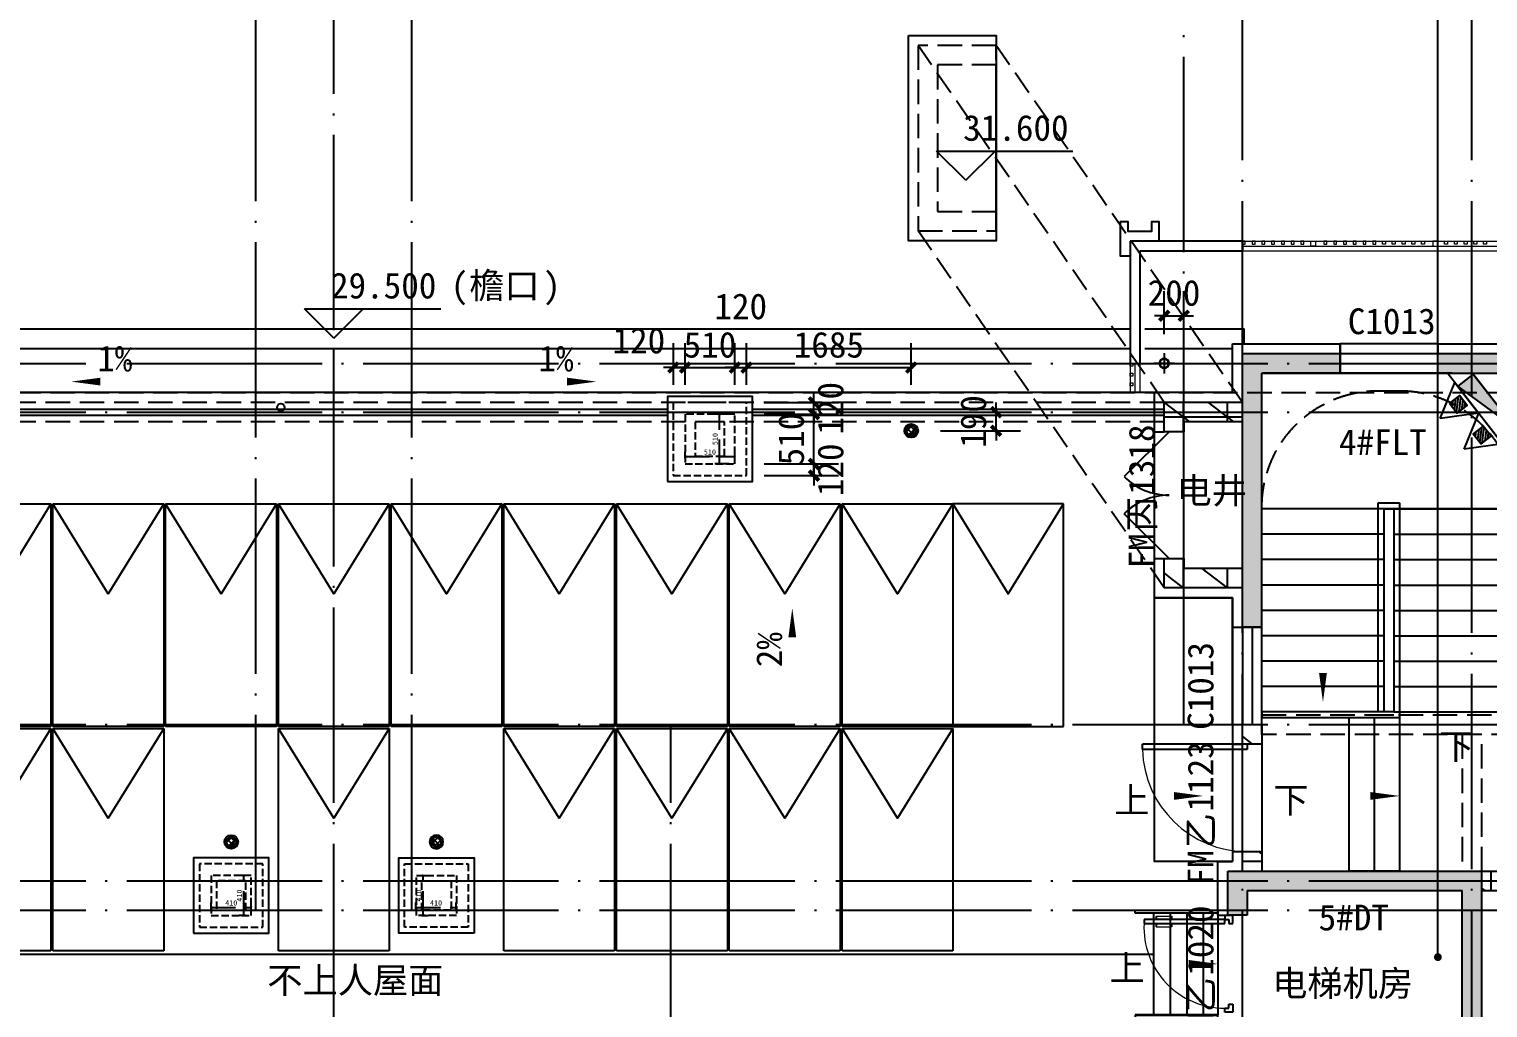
# Model space of a CAD drawing. Extents: x -46233 to 84150, y 109350 to 390860.
# Drawn here: x 25584 to 40515, y 342200 to 352223 of the extents above; entities that cross this region are included whole.
import ezdxf

# ---------------------------------------------------------------- set-up
doc = ezdxf.new("R2010")
doc.units = 0
doc.header["$LTSCALE"] = 1000
doc.header["$MEASUREMENT"] = 0
for name, pattern in [('125-核心筒-RF$0$DASH', [0.35, 0.25, -0.1]), ('3#-轴线$1$DOTE', [2.42, 2, -0.2, 0.02, -0.2]), ('3#楼机房平面$0$DASH', [0.35, 0.25, -0.1]), ('DASH', [0.35, 0.25, -0.1])]:
    doc.linetypes.add(name, pattern=pattern)
doc.layers.get('Defpoints').update_dxf_attribs({"color": 4, "linetype": 'DASH'})
for name, color, linetype in [('$0$A-ANNO-TEXT', 7, 'Continuous'), ('$6$A-ANNO-TEXT', 7, 'Continuous'), ('125-核心筒-RF$0$A-00-HX-113-wall-01Y$0$HRAL', 31, 'Continuous'), ('125-核心筒-RF$0$A-COLU-CONC-HATC', 204, 'Continuous'), ('125-核心筒-RF$0$A-DOOR', 51, 'Continuous'), ('125-核心筒-RF$0$A-FLOR-STRS', 51, 'Continuous'), ('125-核心筒-RF$0$A-ROOF', 241, 'Continuous'), ('125-核心筒-RF$0$A-WALL-BLOK', 131, 'Continuous'), ('125-核心筒-RF$0$A-WALL-CONC', 9, 'Continuous'), ('125-核心筒-RF$0$A-WALL-INSL', 241, 'Continuous'), ('125-核心筒-RF$0$D2C4-RF-LDT$0$A-DOOR', 51, 'Continuous'), ('125-核心筒-RF$0$EQUIP_消防', 7, 'Continuous'), ('125-核心筒-RF$0$P-FIRE-FH', 1, 'Continuous'), ('3#-轴线$1$A-ANNO-DOTE', 10, '3#-轴线$1$DOTE'), ('3#楼机房平面$0$A-FLOR-HRAL', 71, 'Continuous'), ('3#楼机房平面$0$A-FLOR-UNDR', 177, 'Continuous'), ('3#楼机房平面$0$A-ROOF', 241, 'Continuous'), ('3#楼机房平面$0$A-WALL-INSL', 241, 'Continuous'), ('A-ANNO-DIM-SYMB', 3, 'Continuous'), ('A-ANNO-DIMS', 3, 'Continuous'), ('A-ANNO-LEVL', 3, 'Continuous'), ('A-ANNO-NOTE', 3, 'Continuous'), ('A-ANNO-SYMB', 3, 'Continuous'), ('A-ANNO-TEXT', 255, 'Continuous'), ('A-DRAN-SYMB', 243, 'Continuous'), ('A-WALL-INSL', 241, 'Continuous'), ('GF-光伏组件', 3, 'Continuous'), ('公区-MC编号-屋反$0$A-ANNO-TEXT', 255, 'Continuous')]:
    doc.layers.add(name, color=color, linetype=linetype)
doc.layers.add('125-核心筒-RF$0$A-00-15-4#-PM-TF$0$00-装饰-剖', color=241, linetype='Continuous', lineweight=5)
doc.layers.add('125-核心筒-RF$0$A-00-15-4#-PM-TF$0$00-装饰-看', color=46, linetype='Continuous', lineweight=5)
doc.styles.add('3#楼机房平面$0$_TCH_DIM_T3', font='')
doc.styles.add('_TCH_DIM', font='')
doc.styles.add('_TCH_DIM_T3', font='')
doc.styles.get("Standard").update_dxf_attribs({"font": ''})
doc.styles.add('公区-MC编号-屋反$0$Standard', font='')
doc.styles.get('3#楼机房平面$0$_TCH_DIM_T3').set_extended_font_data('SimSun')
doc.styles.get('_TCH_DIM').set_extended_font_data('SimSun')
doc.styles.get('_TCH_DIM_T3').set_extended_font_data('SimSun')
doc.styles.get('Standard').set_extended_font_data('SimSun')
doc.styles.get('公区-MC编号-屋反$0$Standard').set_extended_font_data('SimSun')
doc.dimstyles.new('3#楼机房平面$0$_TCH_ARCH&&20', dxfattribs={"dimtxt": 52.869198, "dimasz": 20, "dimexe": 50, "dimexo": 60, "dimgap": 20, "dimtad": 1, "dimdec": 0, "dimzin": 0, "dimdsep": 46, "dimtxsty": '3#楼机房平面$0$_TCH_DIM_T3', "dimblk": '3#楼机房平面$0$_ArchTick', "dimcen": 0.09, "dimclrt": 7, "dimazin": 2, "dimtfac": 1, "dimtdec": 0, "dimtix": 1, "dimtmove": 2, "dimatfit": 3, "dimfxl": 100, "dimtolj": 1, "dimtzin": 0, "dimarcsym": 0})
doc.dimstyles.new('_TCH_ARCH&&100', dxfattribs={"dimtxt": 264.345992, "dimasz": 100, "dimexe": 250, "dimexo": 300, "dimgap": 100, "dimtad": 1, "dimdec": 0, "dimzin": 0, "dimdsep": 46, "dimtxsty": '_TCH_DIM_T3', "dimblk": 'ARCHTICK', "dimcen": 0.09, "dimclrt": 7, "dimazin": 2, "dimtfac": 1, "dimtdec": 0, "dimtix": 1, "dimtmove": 2, "dimatfit": 3, "dimfxl": 100, "dimtolj": 1, "dimtzin": 0, "dimarcsym": 0})
pattern_1 = [(0, (0, 0), (0, 350), []), (37.875, (400, 0), (-169.615, 218.077), []), (90, (400, 0), (-450, 3e-14), [])]

# ---------------------------------------------------------------- blocks, each defined once
blk = doc.blocks.new('3#-轴线')
at = {"layer": '3#-轴线$1$A-ANNO-DOTE'}
for points in [[(20100, -5100), (20100, 5500)], [(20900, -16100), (20900, 5500)], [(21700, -5100), (21700, 5500)], [(29600, -3200), (29600, 5500)], [(30200, -7100), (30200, 5500)], [(32550, -7100), (32550, 5500)], [(-3000, 500), (45757, 500)], [(-3000, 0), (45757, 0)], [(-3000, -3200), (45757, -3200)], [(24350, -16100), (24350, -3200)], [(-3000, -4800), (45757, -4800)], [(-3000, -5100), (45757, -5100)]]:
    blk.add_lwpolyline(points, dxfattribs=at)
blk = doc.blocks.new('125-核心筒-RF$0$2-4#标准层核心筒$0$$TwtSys$00000434')
for p, q in [((-0.5, 0.5), (-0.5, -0.5)), ((-0.5, -0.5), (0.5, 0.5)), ((0.5, 0.5), (-0.5, 0.5)), ((0.5, -0.5), (0.5, 0.5)), ((-0.5, -0.5), (0.5, -0.5))]:
    blk.add_line(p, q)
blk.add_solid([(0.5, -0.5), (0.5, 0.5), (-0.5, -0.5)])
blk = doc.blocks.new('125-核心筒-RF$0$A$C344D27CE')
at = {"linetype": 'ByBlock'}
blk.add_lwpolyline([(1050, 848), (50, 848)], dxfattribs=at)
at = {"layer": '125-核心筒-RF$0$D2C4-RF-LDT$0$A-DOOR', "linetype": 'ByBlock'}
for p, q in [((1070, 848), (30, 848)), ((1070, 698), (30, 698)), ((1070, 528), (30, 528)), ((1070, 358), (30, 358)), ((1070, 188), (30, 188))]:
    blk.add_line(p, q, dxfattribs=at)
for points in [[(30, 0), (0, 0), (0, 848), (30, 848)], [(1070, 0), (1100, 0), (1100, 848), (1070, 848)]]:
    blk.add_lwpolyline(points, close=True, dxfattribs=at)
for points in [[(30, 0), (30, 848)], [(1070, 848), (1070, 0)]]:
    blk.add_lwpolyline(points, dxfattribs=at)
blk = doc.blocks.new('125-核心筒-RF$0$$DorLib2D$00000009')
for p, q in [((0.413, 0.905), (0.413, 0.081)), ((0.454, 0.905), (0.413, 0.905)), ((0.454, 0.081), (0.454, 0.905)), ((0.413, 0.782), (0.378, 0.782)), ((0.489, 0.782), (0.454, 0.782)), ((0.413, 0.624), (0.378, 0.624)), ((0.489, 0.624), (0.454, 0.624)), ((-0.494, 0.081), (-0.453, 0.081)), ((-0.494, -0.002), (-0.494, 0.081)), ((-0.453, 0.081), (-0.453, 0.039)), ((-0.453, 0.039), (-0.412, 0.039)), ((-0.412, 0.039), (-0.412, -0.002)), ((0.413, 0.081), (0.454, 0.081)), ((0.454, 0.039), (0.413, 0.039)), ((0.413, 0.039), (0.413, -0.002)), ((0.495, 0.081), (0.454, 0.081)), ((0.454, 0.081), (0.454, 0.039)), ((0.495, -0.002), (0.495, 0.081)), ((-0.494, -0.002), (-0.494, -0.002)), ((-0.412, -0.002), (-0.494, -0.002)), ((0.413, -0.002), (0.495, -0.002)), ((0.495, -0.002), (0.495, -0.002))]:
    blk.add_line(p, q)
at = {"lineweight": 13}
for p, q in [((0.378, 0.782), (0.378, 0.624)), ((0.489, 0.782), (0.489, 0.624))]:
    blk.add_line(p, q, dxfattribs=at)
blk.add_arc((0.372, 0.082), 0.825, 87.134, 180.0717, dxfattribs=at)
blk = doc.blocks.new('125-核心筒-RF$0$$TCHSYS$WIN2D')
for p, q in [((-0.5, 0.5), (0.5, 0.5)), ((-0.5, 0.5), (-0.5, -0.5)), ((0.5, 0.5), (0.5, -0.5)), ((0.5, 0.167), (-0.5, 0.167)), ((0.5, -0.167), (-0.5, -0.167)), ((-0.5, -0.5), (0.5, -0.5))]:
    blk.add_line(p, q)
blk = doc.blocks.new('125-核心筒-RF$0$$DorLib2D$00000116')
at = {"color": 0}
for p, q in [((-0.5, 0), (-0.146, 0.354)), ((0.5, 0), (0.146, 0.354))]:
    blk.add_line(p, q, dxfattribs=at)
for centre, start, end in [((-0.5, 0), 0, 45), ((0.5, 0), 135, 180)]:
    blk.add_arc(centre, 0.5, start, end, dxfattribs=at)
blk = doc.blocks.new('125-核心筒-RF$0$$ATTACHMENT$00000214')
h = blk.add_hatch()
h.set_pattern_fill('ANSI31', color=256, scale=200, style=0)
h.set_pattern_definition([(45, (-38543.802, -6842.639), (-17.67767, 17.67767), [])])
h.paths.add_polyline_path([(-65, 2), (65, 2), (65, -128), (-65, -128)])
for points in [[(0, 172), (-198, -172), (198, -172)], [(-65, 2), (65, 2), (65, -128), (-65, -128)]]:
    blk.add_lwpolyline(points, close=True)
blk = doc.blocks.new('125-核心筒-RF$0$$DorLib2D$00000001')
for p, q in [((0.45, 0.975), (0.5, 0.975)), ((0.45, 0), (0.45, 0.975)), ((0.5, 0), (0.5, 0.975)), ((0.5, 0), (0.45, 0))]:
    blk.add_line(p, q)
at = {"lineweight": 13}
blk.add_arc((0.475, 0), 0.975, 91.4693, 180, dxfattribs=at)
blk = doc.blocks.new('125-核心筒-RF')
at = {"layer": '125-核心筒-RF$0$A-COLU-CONC-HATC'}
for points in [[(3801, 5950), (3801, 6150), (2950, 6150), (3150, 5950)], [(3801, 5950), (3950, 5950), (3950, 6150), (3801, 6150)], [(5950, 6150), (4950, 6150), (4950, 5950), (5750, 5950)], [(5750, 5550), (5950, 5550), (5950, 6150), (5750, 5950)], [(5750, 3950), (5950, 3950), (5950, 5550), (5750, 5550)], [(5950, 3350), (5950, 3950), (5750, 3950), (5750, 3350)], [(3500, -1650), (3700, -1450), (3700, 650), (3500, 850)], [(5850, 650), (5850, 850), (3500, 850), (3700, 650)], [(5900, 650), (6100, 850), (5850, 850), (5850, 650)], [(5900, 650), (5900, 400), (6100, 400), (6100, 850)]]:
    blk.add_hatch(color=256, dxfattribs=at).paths.add_polyline_path(points)
h = blk.add_hatch(dxfattribs=at)
h.set_pattern_fill('空心砖', color=256, scale=100, style=0)
h.set_pattern_definition(pattern_1)
h.paths.add_polyline_path([(5950, 5650), (5950, 5450), (6550, 5450), (6750, 5650)])
h = blk.add_hatch(dxfattribs=at)
h.set_pattern_fill('空心砖', color=256, scale=100, style=0)
h.set_pattern_definition(pattern_1)
h.paths.add_polyline_path([(6550, 5450), (6550, 5350), (6750, 5350), (6750, 5650)])
h = blk.add_hatch(dxfattribs=at)
h.set_pattern_fill('空心砖', color=256, scale=100, style=0)
h.set_pattern_definition(pattern_1)
h.paths.add_polyline_path([(6750, 3750), (6750, 4050), (6550, 4050), (6550, 3950)])
h = blk.add_hatch(dxfattribs=at)
h.set_pattern_fill('空心砖', color=256, scale=100, style=0)
h.set_pattern_definition(pattern_1)
h.paths.add_polyline_path([(5950, 3950), (5950, 3750), (6750, 3750), (6550, 3950)])
h = blk.add_hatch(dxfattribs=at)
h.set_pattern_fill('空心砖', color=256, scale=100, style=0)
h.set_pattern_definition(pattern_1)
h.paths.add_polyline_path([(5750, 2350), (5750, 2150), (5950, 2150), (5950, 2350)])
h = blk.add_hatch(dxfattribs=at)
h.set_pattern_fill('空心砖', color=256, scale=100, style=0)
h.set_pattern_definition(pattern_1)
h.paths.add_polyline_path([(5950, 850), (5950, 1050), (5750, 1050), (5750, 850)])
h = blk.add_hatch(dxfattribs=at)
h.set_pattern_fill('空心砖', color=256, scale=100, style=0)
h.set_pattern_definition(pattern_1)
h.paths.add_polyline_path([(3500, 650), (3500, 850), (3150, 850), (2950, 650)])
at = {"layer": '125-核心筒-RF$0$A-00-15-4#-PM-TF$0$00-装饰-剖'}
for points in [[(3480, 7270), (3480, 7300), (3450, 7300), (3450, 7270)], [(3580, 7270), (3580, 7300), (3550, 7300), (3550, 7270)], [(3680, 7270), (3680, 7300), (3650, 7300), (3650, 7270)], [(3780, 7270), (3780, 7300), (3750, 7300), (3750, 7270)], [(3880, 7270), (3880, 7300), (3850, 7300), (3850, 7270)], [(3950, 7300), (4000, 7300), (4000, 7250), (3950, 7250)], [(4115, 7270), (4115, 7300), (4085, 7300), (4085, 7270)], [(4215, 7270), (4215, 7300), (4185, 7300), (4185, 7270)], [(4315, 7270), (4315, 7300), (4285, 7300), (4285, 7270)], [(4415, 7270), (4415, 7300), (4385, 7300), (4385, 7270)], [(4515, 7270), (4515, 7300), (4485, 7300), (4485, 7270)], [(4585, 7270), (4585, 7300), (4615, 7300), (4615, 7270)], [(4685, 7270), (4685, 7300), (4715, 7300), (4715, 7270)], [(4785, 7270), (4785, 7300), (4815, 7300), (4815, 7270)], [(4885, 7270), (4885, 7300), (4915, 7300), (4915, 7270)], [(4985, 7270), (4985, 7300), (5015, 7300), (5015, 7270)], [(5085, 7270), (5085, 7300), (5115, 7300), (5115, 7270)], [(5250, 7300), (5200, 7300), (5200, 7250), (5250, 7250)], [(5320, 7270), (5320, 7300), (5350, 7300), (5350, 7270)], [(5420, 7270), (5420, 7300), (5450, 7300), (5450, 7270)], [(5520, 7270), (5520, 7300), (5550, 7300), (5550, 7270)], [(5620, 7270), (5620, 7300), (5650, 7300), (5650, 7270)], [(5720, 7270), (5720, 7300), (5750, 7300), (5750, 7270)], [(5820, 7270), (5820, 7300), (5850, 7300), (5850, 7270)], [(5920, 7270), (5920, 7300), (5950, 7300), (5950, 7270)], [(7100, 6020), (7100, 6050), (7070, 6050), (7070, 6020)], [(7100, 5920), (7100, 5950), (7070, 5950), (7070, 5920)], [(7100, 5820), (7100, 5850), (7070, 5850), (7070, 5820)]]:
    blk.add_lwpolyline(points, close=True, dxfattribs=at)
at = {"layer": '125-核心筒-RF$0$A-00-15-4#-PM-TF$0$00-装饰-看', "color": 251}
for points in [[(2500, 5750), (2500, 7200), (7000, 7200), (7000, 5750)], [(5950, 7300), (3250, 7300)], [(5950, 7250), (3250, 7250)], [(7050, 6050), (7050, 5750)], [(7100, 6050), (7100, 5750)]]:
    blk.add_lwpolyline(points, dxfattribs=at)
at = {"layer": '125-核心筒-RF$0$A-00-HX-113-wall-01Y$0$HRAL'}
blk.add_lwpolyline([(6800, 7299), (6800, 7500), (6880, 7500), (6880, 7400), (7120, 7400), (7120, 7500), (7200, 7500), (7200, 7150), (7100, 7150)], dxfattribs=at)
at = {"layer": '125-核心筒-RF$0$A-DOOR'}
for p, q in [((6550, 4050), (6550, 5350)), ((6850, 4050), (6850, 5350)), ((5750, 2150), (5750, 1050)), ((6050, 2150), (6050, 1050))]:
    blk.add_line(p, q, dxfattribs=at)
at = {"layer": '125-核心筒-RF$0$A-FLOR-STRS'}
for p, q in [((5750, 5950), (3150, 5950)), ((5750, 4560), (5750, 5950)), ((4400, 4560), (3150, 4560)), ((3150, 4560), (5750, 4560)), ((4560, 4620), (4340, 4620)), ((4340, 4620), (4340, 2420)), ((4400, 4560), (4400, 2480)), ((4500, 4560), (4400, 4560)), ((4400, 4560), (4400, 2480)), ((4500, 2480), (4500, 4560)), ((4500, 4560), (5750, 4560)), ((4500, 2480), (4500, 4560)), ((4560, 2480), (4560, 4620)), ((5750, 2480), (5750, 4560)), ((4400, 4300), (3150, 4300)), ((4500, 4300), (5750, 4300)), ((4400, 4040), (3150, 4040)), ((4500, 4040), (5750, 4040)), ((4400, 3780), (3150, 3780)), ((4500, 3780), (5750, 3780)), ((4400, 3520), (3150, 3520)), ((4500, 3520), (5750, 3520)), ((4400, 3260), (3150, 3260)), ((4500, 3260), (5750, 3260)), ((4400, 3000), (3150, 3000)), ((4500, 3000), (5750, 3000)), ((4400, 2740), (3150, 2740)), ((4500, 2740), (5750, 2740)), ((4400, 2480), (3150, 2480)), ((4340, 2420), (4860, 2420)), ((4340, 2420), (4340, 850)), ((4340, 2420), (5750, 2420)), ((4400, 2480), (5750, 2480)), ((4500, 2450), (4400, 2450)), ((4500, 2480), (5750, 2480)), ((4500, 2480), (4560, 2480)), ((4600, 2420), (4600, 850)), ((4860, 2420), (4860, 850)), ((5750, 2480), (5750, 2420)), ((4340, 850), (4860, 850))]:
    blk.add_line(p, q, dxfattribs=at)
at = {"layer": '125-核心筒-RF$0$A-FLOR-STRS', "linetype": '125-核心筒-RF$0$DASH'}
blk.add_lwpolyline([(5750, 4580, 0.414214), (4560, 5770), (4340, 5770, 0.414214), (3150, 4580)], format="xyb", dxfattribs=at)
at = {"layer": '125-核心筒-RF$0$A-FLOR-STRS'}
blk.add_lwpolyline([(6050, 950), (6850, 950), (6850, 3650), (6050, 3650)], close=True, dxfattribs=at)
at = {"layer": '125-核心筒-RF$0$A-ROOF', "linetype": '125-核心筒-RF$0$DASH'}
for points in [[(5950, 5650), (8469, 9306)], [(6750, 5650), (9269, 9306)], [(6750, 3750), (9269, 7406)]]:
    blk.add_lwpolyline(points, dxfattribs=at)
at = {"layer": '125-核心筒-RF$0$A-ROOF'}
blk.add_lwpolyline([(9369, 9406), (8469, 9406), (8469, 7306), (9369, 7306)], close=True, dxfattribs=at)
at = {"layer": '125-核心筒-RF$0$A-ROOF', "linetype": '125-核心筒-RF$0$DASH'}
for points in [[(9269, 7406), (8469, 7406), (8469, 9306), (9269, 9306)], [(9069, 7606), (8469, 7606), (8469, 9106), (9069, 9106)]]:
    blk.add_lwpolyline(points, close=True, dxfattribs=at)
at = {"layer": '125-核心筒-RF$0$A-WALL-BLOK'}
for p, q in [((5950, 7300), (7100, 7300)), ((5950, 7300), (5950, 7200)), ((5950, 7200), (7000, 7200)), ((7000, 7200), (7000, 6050)), ((7100, 7300), (7100, 6050)), ((7100, 6050), (7000, 6050)), ((3150, 5376), (3597, 5950)), ((3150, 5050), (3850, 5950)), ((5950, 5650), (6750, 5650)), ((6750, 5350), (6750, 5650)), ((5950, 5450), (6550, 5450)), ((6550, 5450), (6550, 5350)), ((6550, 5350), (6750, 5350)), ((6750, 4050), (6550, 4050)), ((6550, 4050), (6550, 3950)), ((6750, 3750), (6750, 4050)), ((5950, 3950), (6550, 3950)), ((5950, 3750), (6750, 3750)), ((5750, 3350), (5950, 3350)), ((5750, 2350), (5750, 2150)), ((5950, 2350), (5750, 2350)), ((5950, 2150), (5950, 2350)), ((5750, 2150), (5950, 2150)), ((5950, 1050), (5750, 1050)), ((5750, 1050), (5750, 850)), ((5950, 850), (5950, 1050)), ((3500, 850), (3150, 850)), ((3500, 650), (2950, 650))]:
    blk.add_line(p, q, dxfattribs=at)
at = {"layer": '125-核心筒-RF$0$A-WALL-CONC'}
for p, q in [((3801, 6150), (2950, 6150)), ((3950, 6150), (3801, 6150)), ((3950, 5950), (3950, 6150)), ((5950, 6150), (4950, 6150)), ((4950, 6150), (4950, 5950)), ((5950, 5550), (5950, 6150)), ((3801, 5950), (3150, 5950)), ((3801, 5950), (3950, 5950)), ((4950, 5950), (5750, 5950)), ((5750, 5550), (5750, 5950)), ((5750, 3950), (5750, 5550)), ((5950, 3950), (5950, 5550)), ((5750, 3350), (5750, 3950)), ((5950, 3350), (5950, 3950)), ((5750, 3350), (5950, 3350)), ((3500, -1650), (3500, 850)), ((5850, 850), (3500, 850)), ((6100, 850), (5850, 850)), ((6100, 400), (6100, 850)), ((3700, -1450), (3700, 650)), ((5850, 650), (3700, 650)), ((5900, 650), (5850, 650)), ((5900, 650), (5900, 400)), ((5900, 400), (6100, 400))]:
    blk.add_line(p, q, dxfattribs=at)
at = {"layer": '125-核心筒-RF$0$A-WALL-INSL'}
for p, q in [((3801, 6250), (2850, 6250)), ((3950, 6250), (3801, 6250)), ((3950, 6250), (3950, 6150)), ((4950, 6250), (4950, 6150)), ((6050, 6250), (4950, 6250)), ((6050, 5750), (6050, 6250)), ((6050, 5750), (6850, 5750)), ((6850, 5350), (6850, 5750)), ((6850, 5350), (6750, 5350)), ((6850, 4050), (6750, 4050)), ((6850, 3650), (6850, 4050)), ((6050, 3650), (6850, 3650)), ((6050, 3350), (6050, 3650)), ((6050, 2350), (5950, 2350)), ((6050, 2350), (6050, 2150)), ((6050, 2150), (5950, 2150)), ((6050, 1050), (5950, 1050)), ((6050, 1050), (6050, 950)), ((6200, 950), (6050, 950)), ((6200, 400), (6200, 950)), ((6200, 400), (6100, 400))]:
    blk.add_line(p, q, dxfattribs=at)
at = {"layer": 'Defpoints'}
for points in [[(3150, 2250), (5750, 2250), (5750, 2450), (3150, 2450)], [(3500, 2250), (3700, 2250), (3700, 850), (3500, 850)]]:
    blk.add_lwpolyline(points, close=True, dxfattribs=at)
at = {"rotation": 90}
blk.add_blockref('125-核心筒-RF$0$A$C344D27CE', (7048, -650), dxfattribs=at)
at = {"layer": '125-核心筒-RF$0$A-DOOR', "zscale": 300}
for name, p, xscale, yscale, rotation in [('125-核心筒-RF$0$$TCHSYS$WIN2D', (4450, 6100), -1000, 300, 180), ('125-核心筒-RF$0$$DorLib2D$00000116', (6700, 4700), 1300, -1300, 90), ('125-核心筒-RF$0$$TCHSYS$WIN2D', (5900, 2850), -1000, 300, 270), ('125-核心筒-RF$0$$DorLib2D$00000001', (5900, 1600), -1100, 1100, 270), ('125-核心筒-RF$0$$DorLib2D$00000009', (6050, -100), 1000, -1000, 90)]:
    blk.add_blockref(name, p, dxfattribs=dict(at, xscale=xscale, yscale=yscale, rotation=rotation))
at = {"layer": '125-核心筒-RF$0$EQUIP_消防', "linetype": 'ByBlock', "rotation": 232.1250163566028}
for p in [(3789, 5591), (3545, 5278)]:
    blk.add_blockref('125-核心筒-RF$0$$ATTACHMENT$00000214', p, dxfattribs=at)
at = {"layer": '125-核心筒-RF$0$P-FIRE-FH', "extrusion": (0, 0, -1), "xscale": 699.9999999999999, "yscale": 199.9999999999998, "zscale": -699.9999999999999, "rotation": 127.8749836433972}
blk.add_blockref('125-核心筒-RF$0$2-4#标准层核心筒$0$$TwtSys$00000434', (-3452, 5601), dxfattribs=at)
blk = doc.blocks.new('公区-MC编号-屋反')
at = {"layer": '公区-MC编号-屋反$0$A-ANNO-TEXT', "color": 2, "style": '公区-MC编号-屋反$0$Standard'}
blk.add_text('C1013', height=264.3, dxfattribs=at).set_placement((-71, 7899))
for s, height, p in [('1318', 264.3, (-2049, 6255)), ('丙', 264, (-2049, 5877)), ('FM', 264.3, (-2049, 5499)), ('C1013', 264.3, (-1446, 3847)), ('1123', 264.3, (-1446, 3011)), ('乙', 264, (-1446, 2633)), ('FM', 264.3, (-1446, 2255)), ('1020', 264.3, (-1446, 1329)), ('乙', 264, (-1446, 951)), ('FM', 264.3, (-1446, 573))]:
    blk.add_text(s, height=height, rotation=90, dxfattribs=at).set_placement(p)
blk = doc.blocks.new('3#楼机房平面$0$A$C317B7CB9')
at = {"layer": '3#楼机房平面$0$A-FLOR-UNDR'}
h = blk.add_hatch(dxfattribs=at)
h.set_pattern_fill('ANSI37', color=252, scale=25)
h.set_pattern_definition([(45, (-30550.538, 51016.675), (-28.0633, 28.0633), []), (135, (-30550.538, 51016.675), (-28.0633, -28.0633), [])])
edge = h.paths.add_edge_path()
edge.add_arc((0, 0), 70, 0, 360)
blk.add_circle((0, 0), 50, dxfattribs=at)
at = {"layer": '3#楼机房平面$0$A-ROOF'}
blk.add_circle((0, 0), 70, dxfattribs=at)
blk = doc.blocks.new('3#楼机房平面$0$_ArchTick')
at = {"color": 0, "linetype": 'ByBlock', "const_width": 0.4}
blk.add_lwpolyline([(-0.5, -0.5), (0.5, 0.5)], dxfattribs=at)
blk = doc.blocks.new('*D877')
at = {"layer": 'Defpoints', "color": 0, "lineweight": -2, "transparency": 16777216}
for p, q in [((9195, 2005), (9195, 2078)), ((9195, 2028), (9605, 2028)), ((9605, 2005), (9605, 2078))]:
    blk.add_line(p, q, dxfattribs=at)
at = {"layer": 'Defpoints', "color": 0, "transparency": 16777216}
for p in [(9195, 1945), (9605, 2028), (9605, 1945)]:
    blk.add_point(p, dxfattribs=at)
at = {"layer": 'Defpoints', "color": 0, "lineweight": -2, "transparency": 16777216, "xscale": 20, "yscale": 20, "zscale": 20, "rotation": 180}
blk.add_blockref('3#楼机房平面$0$_ArchTick', (9195, 2028), dxfattribs=at)
at = {"layer": 'Defpoints', "color": 0, "lineweight": -2, "transparency": 16777216, "xscale": 20, "yscale": 20, "zscale": 20}
blk.add_blockref('3#楼机房平面$0$_ArchTick', (9605, 2028), dxfattribs=at)
at = {"layer": 'Defpoints', "color": 7, "transparency": 16777216, "insert": (9400, 2074), "char_height": 52.9, "attachment_point": 5, "style": '3#楼机房平面$0$_TCH_DIM_T3'}
blk.add_mtext('\\A1;410', dxfattribs=at)
blk = doc.blocks.new('*D878')
at = {"layer": 'Defpoints', "color": 0, "lineweight": -2, "transparency": 16777216}
for p, q in [((9545, 2355), (9480, 2355)), ((9530, 1945), (9530, 2355)), ((9545, 1945), (9480, 1945))]:
    blk.add_line(p, q, dxfattribs=at)
at = {"layer": 'Defpoints', "color": 0, "transparency": 16777216}
for p in [(9530, 2355), (9605, 2355), (9605, 1945)]:
    blk.add_point(p, dxfattribs=at)
at = {"layer": 'Defpoints', "color": 0, "lineweight": -2, "transparency": 16777216, "xscale": 20, "yscale": 20, "zscale": 20}
for p, rotation in [((9530, 2355), 90), ((9530, 1945), 270)]:
    blk.add_blockref('3#楼机房平面$0$_ArchTick', p, dxfattribs=dict(at, rotation=rotation))
at = {"layer": 'Defpoints', "color": 7, "transparency": 16777216, "insert": (9483, 2150), "char_height": 52.9, "attachment_point": 5, "rotation": 90, "style": '3#楼机房平面$0$_TCH_DIM_T3'}
blk.add_mtext('\\A1;410', dxfattribs=at)
blk = doc.blocks.new('*D879')
at = {"layer": 'Defpoints', "color": 0, "lineweight": -2, "transparency": 16777216}
for p, q in [((11291, 2005), (11291, 2078)), ((11291, 2028), (11701, 2028)), ((11701, 2005), (11701, 2078))]:
    blk.add_line(p, q, dxfattribs=at)
at = {"layer": 'Defpoints', "color": 0, "transparency": 16777216}
for p in [(11291, 1945), (11701, 2028), (11701, 1945)]:
    blk.add_point(p, dxfattribs=at)
at = {"layer": 'Defpoints', "color": 0, "lineweight": -2, "transparency": 16777216, "xscale": 20, "yscale": 20, "zscale": 20, "rotation": 180}
blk.add_blockref('3#楼机房平面$0$_ArchTick', (11291, 2028), dxfattribs=at)
at = {"layer": 'Defpoints', "color": 0, "lineweight": -2, "transparency": 16777216, "xscale": 20, "yscale": 20, "zscale": 20}
blk.add_blockref('3#楼机房平面$0$_ArchTick', (11701, 2028), dxfattribs=at)
at = {"layer": 'Defpoints', "color": 7, "transparency": 16777216, "insert": (11496, 2074), "char_height": 52.9, "attachment_point": 5, "style": '3#楼机房平面$0$_TCH_DIM_T3'}
blk.add_mtext('\\A1;410', dxfattribs=at)
blk = doc.blocks.new('*D880')
at = {"layer": 'Defpoints', "color": 0, "lineweight": -2, "transparency": 16777216}
for p, q in [((11351, 2355), (11416, 2355)), ((11366, 1945), (11366, 2355)), ((11351, 1945), (11416, 1945))]:
    blk.add_line(p, q, dxfattribs=at)
at = {"layer": 'Defpoints', "color": 0, "transparency": 16777216}
for p in [(11291, 2355), (11366, 2355), (11291, 1945)]:
    blk.add_point(p, dxfattribs=at)
at = {"layer": 'Defpoints', "color": 0, "lineweight": -2, "transparency": 16777216, "xscale": 20, "yscale": 20, "zscale": 20}
for p, rotation in [((11366, 2355), 90), ((11366, 1945), 270)]:
    blk.add_blockref('3#楼机房平面$0$_ArchTick', p, dxfattribs=dict(at, rotation=rotation))
at = {"layer": 'Defpoints', "color": 7, "transparency": 16777216, "insert": (11320, 2150), "char_height": 52.9, "attachment_point": 5, "rotation": 90, "style": '3#楼机房平面$0$_TCH_DIM_T3'}
blk.add_mtext('\\A1;410', dxfattribs=at)
blk = doc.blocks.new('*D885')
at = {"layer": 'Defpoints', "color": 0, "lineweight": -2, "transparency": 16777216}
for p, q in [((14495, 7080), (14349, 7080)), ((14399, 6570), (14399, 7080)), ((14495, 6570), (14349, 6570))]:
    blk.add_line(p, q, dxfattribs=at)
at = {"layer": 'Defpoints', "color": 0, "transparency": 16777216}
for p in [(14399, 7080), (14555, 7080), (14555, 6570)]:
    blk.add_point(p, dxfattribs=at)
at = {"layer": 'Defpoints', "color": 0, "lineweight": -2, "transparency": 16777216, "xscale": 20, "yscale": 20, "zscale": 20}
for p, rotation in [((14399, 7080), 90), ((14399, 6570), 270)]:
    blk.add_blockref('3#楼机房平面$0$_ArchTick', p, dxfattribs=dict(at, rotation=rotation))
at = {"layer": 'Defpoints', "color": 7, "transparency": 16777216, "insert": (14353, 6825), "char_height": 52.9, "attachment_point": 5, "rotation": 90, "style": '3#楼机房平面$0$_TCH_DIM_T3'}
blk.add_mtext('\\A1;510', dxfattribs=at)
blk = doc.blocks.new('*D886')
at = {"layer": 'Defpoints', "color": 0, "lineweight": -2, "transparency": 16777216}
for p, q in [((14045, 6630), (14045, 6695)), ((14045, 6645), (14555, 6645)), ((14555, 6630), (14555, 6695))]:
    blk.add_line(p, q, dxfattribs=at)
at = {"layer": 'Defpoints', "color": 0, "transparency": 16777216}
for p in [(14045, 6570), (14555, 6645), (14555, 6570)]:
    blk.add_point(p, dxfattribs=at)
at = {"layer": 'Defpoints', "color": 0, "lineweight": -2, "transparency": 16777216, "xscale": 20, "yscale": 20, "zscale": 20, "rotation": 180}
blk.add_blockref('3#楼机房平面$0$_ArchTick', (14045, 6645), dxfattribs=at)
at = {"layer": 'Defpoints', "color": 0, "lineweight": -2, "transparency": 16777216, "xscale": 20, "yscale": 20, "zscale": 20}
blk.add_blockref('3#楼机房平面$0$_ArchTick', (14555, 6645), dxfattribs=at)
at = {"layer": 'Defpoints', "color": 7, "transparency": 16777216, "insert": (14300, 6692), "char_height": 52.9, "attachment_point": 5, "style": '3#楼机房平面$0$_TCH_DIM_T3'}
blk.add_mtext('\\A1;510', dxfattribs=at)
blk = doc.blocks.new('A$C1FA52222')
at = {"layer": 'GF-光伏组件'}
for p, q in [((0, -2278), (0, 0)), ((0, 0), (1134, 0)), ((1134, 0), (1134, -2278)), ((1134, -2278), (0, -2278))]:
    blk.add_line(p, q, dxfattribs=at)
blk.add_lwpolyline([(0, -2278), (567, -1359), (1134, -2278)], dxfattribs=at)
blk = doc.blocks.new('hythbgyth')
at = {"layer": 'Defpoints'}
blk.add_lwpolyline([(-203, 200), (41997, 200), (41997, -11300), (-203, -11300)], close=True, dxfattribs=at)
at = {"layer": 'GF-光伏组件', "rotation": 180}
for p in [(18001, -3218), (19155, -3218), (20309, -3218), (21463, -3218), (22617, -3218), (23771, -3218), (24925, -3218), (26079, -3218), (27233, -3218), (18001, -5516), (19155, -5516), (21463, -5516), (23771, -5516), (24925, -5516), (26079, -5516), (27233, -5516)]:
    blk.add_blockref('A$C1FA52222', p, dxfattribs=at)
at = {"layer": 'GF-光伏组件', "xscale": -1, "rotation": 180}
blk.add_blockref('A$C1FA52222', (27233, -3218), dxfattribs=at)
blk = doc.blocks.new('GTRGTR')
at = {"layer": '$6$A-ANNO-TEXT', "color": 1}
for s, p in [('4#FLT', (31185, -439)), ('5#DT', (30977, -5307))]:
    blk.add_text(s, height=264.3, dxfattribs=at).set_placement(p)
blk = doc.blocks.new('雨水管')
at = {"layer": 'A-DRAN-SYMB'}
for p, q in [((-5, 0), (205, 0)), ((100, 105), (100, -105))]:
    blk.add_line(p, q, dxfattribs=at)
for radius in [50, 45]:
    blk.add_circle((100, 0), radius, dxfattribs=at)
blk = doc.blocks.new('YHHYTG')
blk.add_blockref('雨水管', (1850, 7600))
blk = doc.blocks.new('_ArchTick')
at = {"color": 0, "linetype": 'ByBlock', "const_width": 0.4}
blk.add_lwpolyline([(-0.5, -0.5), (0.5, 0.5)], dxfattribs=at)
blk = doc.blocks.new('*D264')
at = {"layer": 'A-ANNO-DIMS', "color": 0, "lineweight": -2, "transparency": 16777216}
for p, q in [((37203, 349100), (37203, 349538)), ((37403, 349100), (37403, 349538)), ((37203, 349288), (37103, 349288)), ((37203, 349288), (37403, 349288)), ((37403, 349288), (37503, 349288))]:
    blk.add_line(p, q, dxfattribs=at)
at = {"layer": 'Defpoints', "color": 0, "transparency": 16777216}
for p in [(37403, 349288), (37203, 348800), (37403, 348800)]:
    blk.add_point(p, dxfattribs=at)
at = {"layer": 'A-ANNO-DIMS', "color": 0, "lineweight": -2, "transparency": 16777216, "xscale": 100, "yscale": 100, "zscale": 100}
blk.add_blockref('_ArchTick', (37203, 349288), dxfattribs=at)
at = {"layer": 'A-ANNO-DIMS', "color": 0, "lineweight": -2, "transparency": 16777216, "xscale": 100, "yscale": 100, "zscale": 100, "rotation": 180}
blk.add_blockref('_ArchTick', (37403, 349288), dxfattribs=at)
at = {"layer": 'A-ANNO-DIMS', "color": 7, "transparency": 16777216, "insert": (37303, 349520), "char_height": 264.3, "attachment_point": 5, "style": '_TCH_DIM_T3'}
blk.add_mtext('\\A1;200', dxfattribs=at)
blk = doc.blocks.new('*D284')
at = {"layer": 'A-ANNO-DIMS', "color": 0, "lineweight": -2, "transparency": 16777216}
for p, q in [((35482, 348300), (35482, 348400)), ((34913, 348300), (35732, 348300)), ((35482, 348110), (35482, 348300)), ((34913, 348110), (35732, 348110)), ((35482, 348110), (35482, 348010))]:
    blk.add_line(p, q, dxfattribs=at)
at = {"layer": 'Defpoints', "color": 0, "transparency": 16777216}
for p in [(34613, 348300), (35482, 348300), (34613, 348110)]:
    blk.add_point(p, dxfattribs=at)
at = {"layer": 'A-ANNO-DIMS', "color": 0, "lineweight": -2, "transparency": 16777216, "xscale": 100, "yscale": 100, "zscale": 100}
for p, rotation in [((35482, 348300), 270), ((35482, 348110), 90)]:
    blk.add_blockref('_ArchTick', p, dxfattribs=dict(at, rotation=rotation))
at = {"layer": 'A-ANNO-DIMS', "color": 7, "transparency": 16777216, "insert": (35250, 348205), "char_height": 264.3, "attachment_point": 5, "rotation": 90, "style": '_TCH_DIM_T3'}
blk.add_mtext('\\A1;190', dxfattribs=at)
blk = doc.blocks.new('*D285')
at = {"layer": 'A-ANNO-DIMS', "color": 0, "lineweight": -2, "transparency": 16777216}
for p, q in [((33108, 347770), (33867, 347770)), ((33617, 347770), (33617, 347870)), ((33617, 347650), (33617, 347770)), ((33108, 347650), (33867, 347650)), ((33617, 347650), (33617, 347550))]:
    blk.add_line(p, q, dxfattribs=at)
at = {"layer": 'Defpoints', "color": 0, "transparency": 16777216}
for p in [(32808, 347770), (33617, 347770), (32808, 347650)]:
    blk.add_point(p, dxfattribs=at)
at = {"layer": 'A-ANNO-DIMS', "color": 0, "lineweight": -2, "transparency": 16777216, "xscale": 100, "yscale": 100, "zscale": 100}
for p, rotation in [((33617, 347770), 270), ((33617, 347650), 90)]:
    blk.add_blockref('_ArchTick', p, dxfattribs=dict(at, rotation=rotation))
at = {"layer": 'A-ANNO-DIMS', "color": 7, "transparency": 16777216, "insert": (33788, 347710), "char_height": 264.3, "attachment_point": 5, "rotation": 90, "style": '_TCH_DIM_T3'}
blk.add_mtext('\\A1;120', dxfattribs=at)
blk = doc.blocks.new('*D286')
at = {"layer": 'A-ANNO-DIMS', "color": 0, "lineweight": -2, "transparency": 16777216}
for p, q in [((33617, 348280), (33617, 348380)), ((33108, 348280), (33867, 348280)), ((33617, 347770), (33617, 348280)), ((33108, 347770), (33867, 347770)), ((33617, 347770), (33617, 347670))]:
    blk.add_line(p, q, dxfattribs=at)
at = {"layer": 'Defpoints', "color": 0, "transparency": 16777216}
for p in [(32808, 348280), (33617, 348280), (32808, 347770)]:
    blk.add_point(p, dxfattribs=at)
at = {"layer": 'A-ANNO-DIMS', "color": 0, "lineweight": -2, "transparency": 16777216, "xscale": 100, "yscale": 100, "zscale": 100}
for p, rotation in [((33617, 348280), 270), ((33617, 347770), 90)]:
    blk.add_blockref('_ArchTick', p, dxfattribs=dict(at, rotation=rotation))
at = {"layer": 'A-ANNO-DIMS', "color": 7, "transparency": 16777216, "insert": (33385, 348025), "char_height": 264.3, "attachment_point": 5, "rotation": 90, "style": '_TCH_DIM_T3'}
blk.add_mtext('\\A1;510', dxfattribs=at)
blk = doc.blocks.new('*D287')
at = {"layer": 'A-ANNO-DIMS', "color": 0, "lineweight": -2, "transparency": 16777216}
for p, q in [((33617, 348400), (33617, 348500)), ((33108, 348400), (33867, 348400)), ((33617, 348280), (33617, 348400)), ((33108, 348280), (33867, 348280)), ((33617, 348280), (33617, 348180))]:
    blk.add_line(p, q, dxfattribs=at)
at = {"layer": 'Defpoints', "color": 0, "transparency": 16777216}
for p in [(32808, 348400), (33617, 348400), (32808, 348280)]:
    blk.add_point(p, dxfattribs=at)
at = {"layer": 'A-ANNO-DIMS', "color": 0, "lineweight": -2, "transparency": 16777216, "xscale": 100, "yscale": 100, "zscale": 100}
for p, rotation in [((33617, 348400), 270), ((33617, 348280), 90)]:
    blk.add_blockref('_ArchTick', p, dxfattribs=dict(at, rotation=rotation))
at = {"layer": 'A-ANNO-DIMS', "color": 7, "transparency": 16777216, "insert": (33788, 348340), "char_height": 264.3, "attachment_point": 5, "rotation": 90, "style": '_TCH_DIM_T3'}
blk.add_mtext('\\A1;120', dxfattribs=at)
blk = doc.blocks.new('*D288')
at = {"layer": 'A-ANNO-DIMS', "color": 0, "lineweight": -2, "transparency": 16777216}
for p, q in [((32178, 348580), (32178, 349007)), ((32298, 348580), (32298, 349007)), ((32178, 348757), (32078, 348757)), ((32178, 348757), (32298, 348757)), ((32298, 348757), (32398, 348757))]:
    blk.add_line(p, q, dxfattribs=at)
at = {"layer": 'Defpoints', "color": 0, "transparency": 16777216}
for p in [(32298, 348757), (32178, 348280), (32298, 348280)]:
    blk.add_point(p, dxfattribs=at)
at = {"layer": 'A-ANNO-DIMS', "color": 0, "lineweight": -2, "transparency": 16777216, "xscale": 100, "yscale": 100, "zscale": 100}
blk.add_blockref('_ArchTick', (32178, 348757), dxfattribs=at)
at = {"layer": 'A-ANNO-DIMS', "color": 0, "lineweight": -2, "transparency": 16777216, "xscale": 100, "yscale": 100, "zscale": 100, "rotation": 180}
blk.add_blockref('_ArchTick', (32298, 348757), dxfattribs=at)
at = {"layer": 'A-ANNO-DIMS', "color": 7, "transparency": 16777216, "insert": (31825, 349032), "char_height": 264.3, "attachment_point": 5, "style": '_TCH_DIM_T3'}
blk.add_mtext('\\A1;120', dxfattribs=at)
blk = doc.blocks.new('*D289')
at = {"layer": 'A-ANNO-DIMS', "color": 0, "lineweight": -2, "transparency": 16777216}
for p, q in [((32298, 348580), (32298, 349007)), ((32808, 348580), (32808, 349007)), ((32298, 348757), (32198, 348757)), ((32298, 348757), (32808, 348757)), ((32808, 348757), (32908, 348757))]:
    blk.add_line(p, q, dxfattribs=at)
at = {"layer": 'Defpoints', "color": 0, "transparency": 16777216}
for p in [(32808, 348757), (32298, 348280), (32808, 348280)]:
    blk.add_point(p, dxfattribs=at)
at = {"layer": 'A-ANNO-DIMS', "color": 0, "lineweight": -2, "transparency": 16777216, "xscale": 100, "yscale": 100, "zscale": 100}
blk.add_blockref('_ArchTick', (32298, 348757), dxfattribs=at)
at = {"layer": 'A-ANNO-DIMS', "color": 0, "lineweight": -2, "transparency": 16777216, "xscale": 100, "yscale": 100, "zscale": 100, "rotation": 180}
blk.add_blockref('_ArchTick', (32808, 348757), dxfattribs=at)
at = {"layer": 'A-ANNO-DIMS', "color": 7, "transparency": 16777216, "insert": (32553, 348989), "char_height": 264.3, "attachment_point": 5, "style": '_TCH_DIM_T3'}
blk.add_mtext('\\A1;510', dxfattribs=at)
blk = doc.blocks.new('*D290')
at = {"layer": 'A-ANNO-DIMS', "color": 0, "lineweight": -2, "transparency": 16777216}
for p, q in [((32808, 348580), (32808, 349007)), ((32928, 348580), (32928, 349007)), ((32808, 348757), (32708, 348757)), ((32808, 348757), (32928, 348757)), ((32928, 348757), (33028, 348757))]:
    blk.add_line(p, q, dxfattribs=at)
at = {"layer": 'Defpoints', "color": 0, "transparency": 16777216}
for p in [(32928, 348757), (32808, 348280), (32928, 348280)]:
    blk.add_point(p, dxfattribs=at)
at = {"layer": 'A-ANNO-DIMS', "color": 0, "lineweight": -2, "transparency": 16777216, "xscale": 100, "yscale": 100, "zscale": 100}
blk.add_blockref('_ArchTick', (32808, 348757), dxfattribs=at)
at = {"layer": 'A-ANNO-DIMS', "color": 0, "lineweight": -2, "transparency": 16777216, "xscale": 100, "yscale": 100, "zscale": 100, "rotation": 180}
blk.add_blockref('_ArchTick', (32928, 348757), dxfattribs=at)
at = {"layer": 'A-ANNO-DIMS', "color": 7, "transparency": 16777216, "insert": (32868, 349382), "char_height": 264.3, "attachment_point": 5, "style": '_TCH_DIM_T3'}
blk.add_mtext('\\A1;120', dxfattribs=at)
blk = doc.blocks.new('*D291')
at = {"layer": 'A-ANNO-DIMS', "color": 0, "lineweight": -2, "transparency": 16777216}
for p, q in [((32928, 348580), (32928, 349007)), ((34613, 348580), (34613, 349007)), ((32928, 348757), (34613, 348757))]:
    blk.add_line(p, q, dxfattribs=at)
at = {"layer": 'Defpoints', "color": 0, "transparency": 16777216}
for p in [(34613, 348757), (32928, 348280), (34613, 348280)]:
    blk.add_point(p, dxfattribs=at)
at = {"layer": 'A-ANNO-DIMS', "color": 0, "lineweight": -2, "transparency": 16777216, "xscale": 100, "yscale": 100, "zscale": 100, "rotation": 180}
blk.add_blockref('_ArchTick', (32928, 348757), dxfattribs=at)
at = {"layer": 'A-ANNO-DIMS', "color": 0, "lineweight": -2, "transparency": 16777216, "xscale": 100, "yscale": 100, "zscale": 100}
blk.add_blockref('_ArchTick', (34613, 348757), dxfattribs=at)
at = {"layer": 'A-ANNO-DIMS', "color": 7, "transparency": 16777216, "insert": (33770, 348989), "char_height": 264.3, "attachment_point": 5, "style": '_TCH_DIM_T3'}
blk.add_mtext('\\A1;1685', dxfattribs=at)
blk = doc.blocks.new('3#楼机房平面')
at = {"layer": '3#楼机房平面$0$A-FLOR-HRAL'}
for points in [[(7035.1, 7130), (13865, 7130)], [(7035.1, 7070), (13865, 7070)], [(14735, 7130), (18950, 7130)], [(14735, 7070), (18950, 7070)]]:
    blk.add_lwpolyline(points, dxfattribs=at)
at = {"layer": '3#楼机房平面$0$A-ROOF'}
for points in [[(18600.1, 7950), (2299.9, 7950)], [(19770, 7800), (19770, 7950), (18750.1, 7950)], [(18600.1, 7750), (2299.9, 7750)], [(19650, 7750), (18750.1, 7750)], [(19650, 7300), (1250, 7300)], [(2060, 1550), (18840, 1550)]]:
    blk.add_lwpolyline(points, dxfattribs=at)
at = {"layer": '3#楼机房平面$0$A-ROOF', "linetype": '3#楼机房平面$0$DASH'}
for points in [[(18950.1, 7200), (1950, 7200)], [(18950.1, 7000), (1950, 7000)]]:
    blk.add_lwpolyline(points, dxfattribs=at)
at = {"layer": '3#楼机房平面$0$A-ROOF'}
for points in [[(13865, 6390), (14735, 6390), (14735, 7260), (13865, 7260)], [(9015, 1765), (9785, 1765), (9785, 2535), (9015, 2535)], [(11885.1, 1765), (11115.1, 1765), (11115.1, 2535), (11885.1, 2535)]]:
    blk.add_lwpolyline(points, close=True, dxfattribs=at)
at = {"layer": '3#楼机房平面$0$A-ROOF', "linetype": '3#楼机房平面$0$DASH', "ltscale": 0.3}
for points in [[(13925, 6450), (14675, 6450), (14675, 7200), (13925, 7200)], [(14045, 6570), (14555, 6570), (14555, 7080), (14045, 7080)], [(14150, 6650), (14450, 6650), (14450, 7000), (14150, 7000)], [(9075, 1825), (9725, 1825), (9725, 2475), (9075, 2475)], [(11825.1, 1825), (11175.1, 1825), (11175.1, 2475), (11825.1, 2475)], [(9195, 1945), (9605, 1945), (9605, 2355), (9195, 2355)], [(9250, 2000), (9550, 2000), (9550, 2300), (9250, 2300)], [(11705.1, 1945), (11295.1, 1945), (11295.1, 2355), (11705.1, 2355)], [(11650.1, 2000), (11350.1, 2000), (11350.1, 2300), (11650.1, 2300)]]:
    blk.add_lwpolyline(points, close=True, dxfattribs=at)
at = {"layer": '3#楼机房平面$0$A-WALL-INSL'}
blk.add_lwpolyline([(10450, 7300), (10450, 7750)], dxfattribs=at)
at = {"layer": '3#楼机房平面$0$A-WALL-INSL', "ltscale": 0.5}
blk.add_circle((9907.5, 7150), 37.5, dxfattribs=at)
at = {"layer": 'Defpoints'}
for points in [[(16324.5, 6874.7), (16381.4, 6883.4), (16397.3, 6943.3)], [(9364.5, 2664.7), (9421.4, 2673.4), (9437.3, 2733.3)], [(11535.5, 2664.7), (11478.6, 2673.4), (11462.7, 2733.3)]]:
    blk.add_lwpolyline(points, dxfattribs=at)
for centre in [(16360, 6910), (9400, 2700), (11500, 2700)]:
    blk.add_circle(centre, 50, dxfattribs=at)
for p in [(16360, 6910), (9400, 2700)]:
    blk.add_blockref('3#楼机房平面$0$A$C317B7CB9', p)
at = {"xscale": -1}
blk.add_blockref('3#楼机房平面$0$A$C317B7CB9', (11500, 2700), dxfattribs=at)
at = {"layer": 'Defpoints'}
for p1, p2, distance, picture, middle in [((14555, 6570), (14555, 7080), 155.9, '*D885', (14352.6, 6825)), ((14045, 6570), (14555, 6570), 75.4, '*D886', (14300, 6691.9)), ((9605, 1945.1), (9605, 2355.1), 75.1, '*D878', (9483.4, 2150.1)), ((11291.1, 1945.1), (11291.1, 2355.1), -75.1, '*D880', (11319.8, 2150.1)), ((9195, 1945.1), (9605, 1945.1), 82.5, '*D877', (9400, 2074.1)), ((11291.1, 1945.1), (11701.1, 1945.1), 82.5, '*D879', (11496.1, 2074.1))]:
    dim = blk.add_aligned_dim(p1=p1, p2=p2, distance=distance, dimstyle='3#楼机房平面$0$_TCH_ARCH&&20', dxfattribs=at)
    dim.commit()
    dim.dimension.update_dxf_attribs({"geometry": picture, "text_midpoint": middle})

msp = doc.modelspace()

# ---------------------------------------------------------------- linework, layer by layer
at = {"layer": 'A-ANNO-DIM-SYMB'}
msp.add_lwpolyline([(40177.7, 345200, 0, 0, 0), (40177.7, 347990, 0, 0, 0), (38827.7, 347990, 0, 0, 0), (38827.7, 345330, 0, 80, 0), (38827.7, 345630, 0, 0, 0)], format="xyseb", dxfattribs=at)
at = {"layer": 'A-ANNO-LEVL'}
for p, q in [((35171.4, 350674.4), (34871.4, 350974.4)), ((34871.4, 350974.4), (36267.9, 350974.4)), ((35171.4, 350674.4), (35471.4, 350974.4)), ((28702.7, 349059.6), (28402.7, 349359.6)), ((28402.7, 349359.6), (29799.3, 349359.6)), ((28702.7, 349059.6), (29002.7, 349359.6))]:
    msp.add_line(p, q, dxfattribs=at)
at = {"layer": 'A-ANNO-NOTE', "color": 1}
msp.add_line((40004.2, 342719.4), (40004.2, 352527.7), dxfattribs=at)
at = {"layer": 'A-ANNO-NOTE', "color": 1, "const_width": 40}
msp.add_lwpolyline([(40004.2, 342699.4, 1), (40004.2, 342739.4, 1)], format="xyb", close=True, dxfattribs=at)
at = {"layer": 'A-ANNO-SYMB'}
for points in [[(26874.3, 348613.1, 0, 0, 0), (26014.3, 348613.1, 0, 80, 0), (26314.3, 348613.1, 0, 0, 0)], [(30531.1, 348613.1, 0, 0, 0), (31391.1, 348613.1, 0, 80, 0), (31091.1, 348613.1, 0, 0, 0)], [(33395.7, 345433.1, 0, 0, 0), (33395.7, 346293.1, 0, 80, 0), (33395.7, 345993.1, 0, 0, 0)], [(37141.2, 344370, 0, 0, 0), (37602.2, 344370, 0, 80, 0), (37302.2, 344370, 0, 0, 0)], [(38752.7, 344370, 0, 0, 0), (39612.7, 344370, 0, 80, 0), (39312.7, 344370, 0, 0, 0)], [(37092.7, 342650, 0, 0, 0), (37752.7, 342650, 0, 80, 0), (37452.7, 342650, 0, 0, 0)]]:
    msp.add_lwpolyline(points, format="xyseb", dxfattribs=at)

# ---------------------------------------------------------------- block references
for name, p in [('3#-轴线', (7802.7, 348300)), ('公区-MC编号-屋反', (39152.7, 341200)), ('3#楼机房平面', (18252.7, 341200)), ('hythbgyth', (7806.2, 348300)), ('GTRGTR', (7806.2, 348300))]:
    msp.add_blockref(name, p)
at = {"xscale": -1}
msp.add_blockref('125-核心筒-RF', (43952.6, 342750), dxfattribs=at)
at = {"layer": 'A-WALL-INSL', "xscale": -1}
msp.add_blockref('YHHYTG', (39152.7, 341200), dxfattribs=at)

# ---------------------------------------------------------------- texts
at = {"layer": '$0$A-ANNO-TEXT'}
for s, p in [('电井', (37328.3, 347364.6)), ('不上人屋面', (28021.8, 342350.6)), ('电梯机房', (38307.8, 342319))]:
    msp.add_text(s, height=264.35, dxfattribs=at).set_placement(p)
at = {"layer": 'A-ANNO-TEXT', "color": 7, "style": '_TCH_DIM'}
for s, height, p in [('31.600', 264.35, (35145.1, 351079.4)), ('29.500', 264.35, (28673.5, 349464.6)), ('(', 264.3, (29899.3, 349464.6)), ('檐口', 264.35, (30088.3, 349464.6)), (')', 264.3, (30844.4, 349464.6)), ('1%', 264.35, (26281.1, 348718.1)), ('1%', 264.35, (30798, 348718.1)), ('下', 264.3, (40014.5, 344745)), ('上', 264.3, (36692.1, 344195)), ('下', 264.3, (38321.3, 344195)), ('上', 264.3, (36643.6, 342475))]:
    msp.add_text(s, height=height, dxfattribs=at).set_placement(p)
msp.add_text('2%', height=264.35, rotation=90, dxfattribs=at).set_placement((33290.7, 345688.1))

# ---------------------------------------------------------------- dimensions: what is measured, and where the dimension line sits
at = {"layer": 'A-ANNO-DIMS'}
for p1, p2, distance, picture, middle in [((37202.9, 348800), (37402.7, 348800), 487.9, '*D264', (37302.8, 349520.1)), ((32297.7, 348280), (32807.7, 348280), 477.2, '*D289', (32552.7, 348989.4)), ((32927.7, 348280), (34612.7, 348280), 477.2, '*D291', (33770.2, 348989.4)), ((34612.7, 348110), (34612.7, 348300), -869.5, '*D284', (35250, 348205)), ((32807.7, 347770), (32807.7, 348280), -809.1, '*D286', (33384.6, 348025))]:
    dim = msp.add_aligned_dim(p1=p1, p2=p2, distance=distance, dimstyle='_TCH_ARCH&&100', dxfattribs=at)
    dim.commit()
    dim.dimension.update_dxf_attribs({"geometry": picture, "text_midpoint": middle})
for base, p1, p2, angle, picture, middle in [((32927.7, 348757.2), (32807.7, 348280), (32927.7, 348280), 0, '*D290', (32867.7, 349382.2)), ((32297.7, 348757.2), (32177.7, 348280), (32297.7, 348280), 0, '*D288', (31825.1, 349032.2)), ((33616.8, 348400), (32807.7, 348280), (32807.7, 348400), 90, '*D287', (33787.9, 348340)), ((33616.8, 347770), (32807.7, 347650), (32807.7, 347770), 90, '*D285', (33788.4, 347710))]:
    dim = msp.add_linear_dim(base=base, p1=p1, p2=p2, angle=angle, dimstyle='_TCH_ARCH&&100', dxfattribs=at)
    dim.commit()
    dim.dimension.update_dxf_attribs({"geometry": picture, "text_midpoint": middle, "dimtype": 129})

doc.saveas('drawing.dxf')
